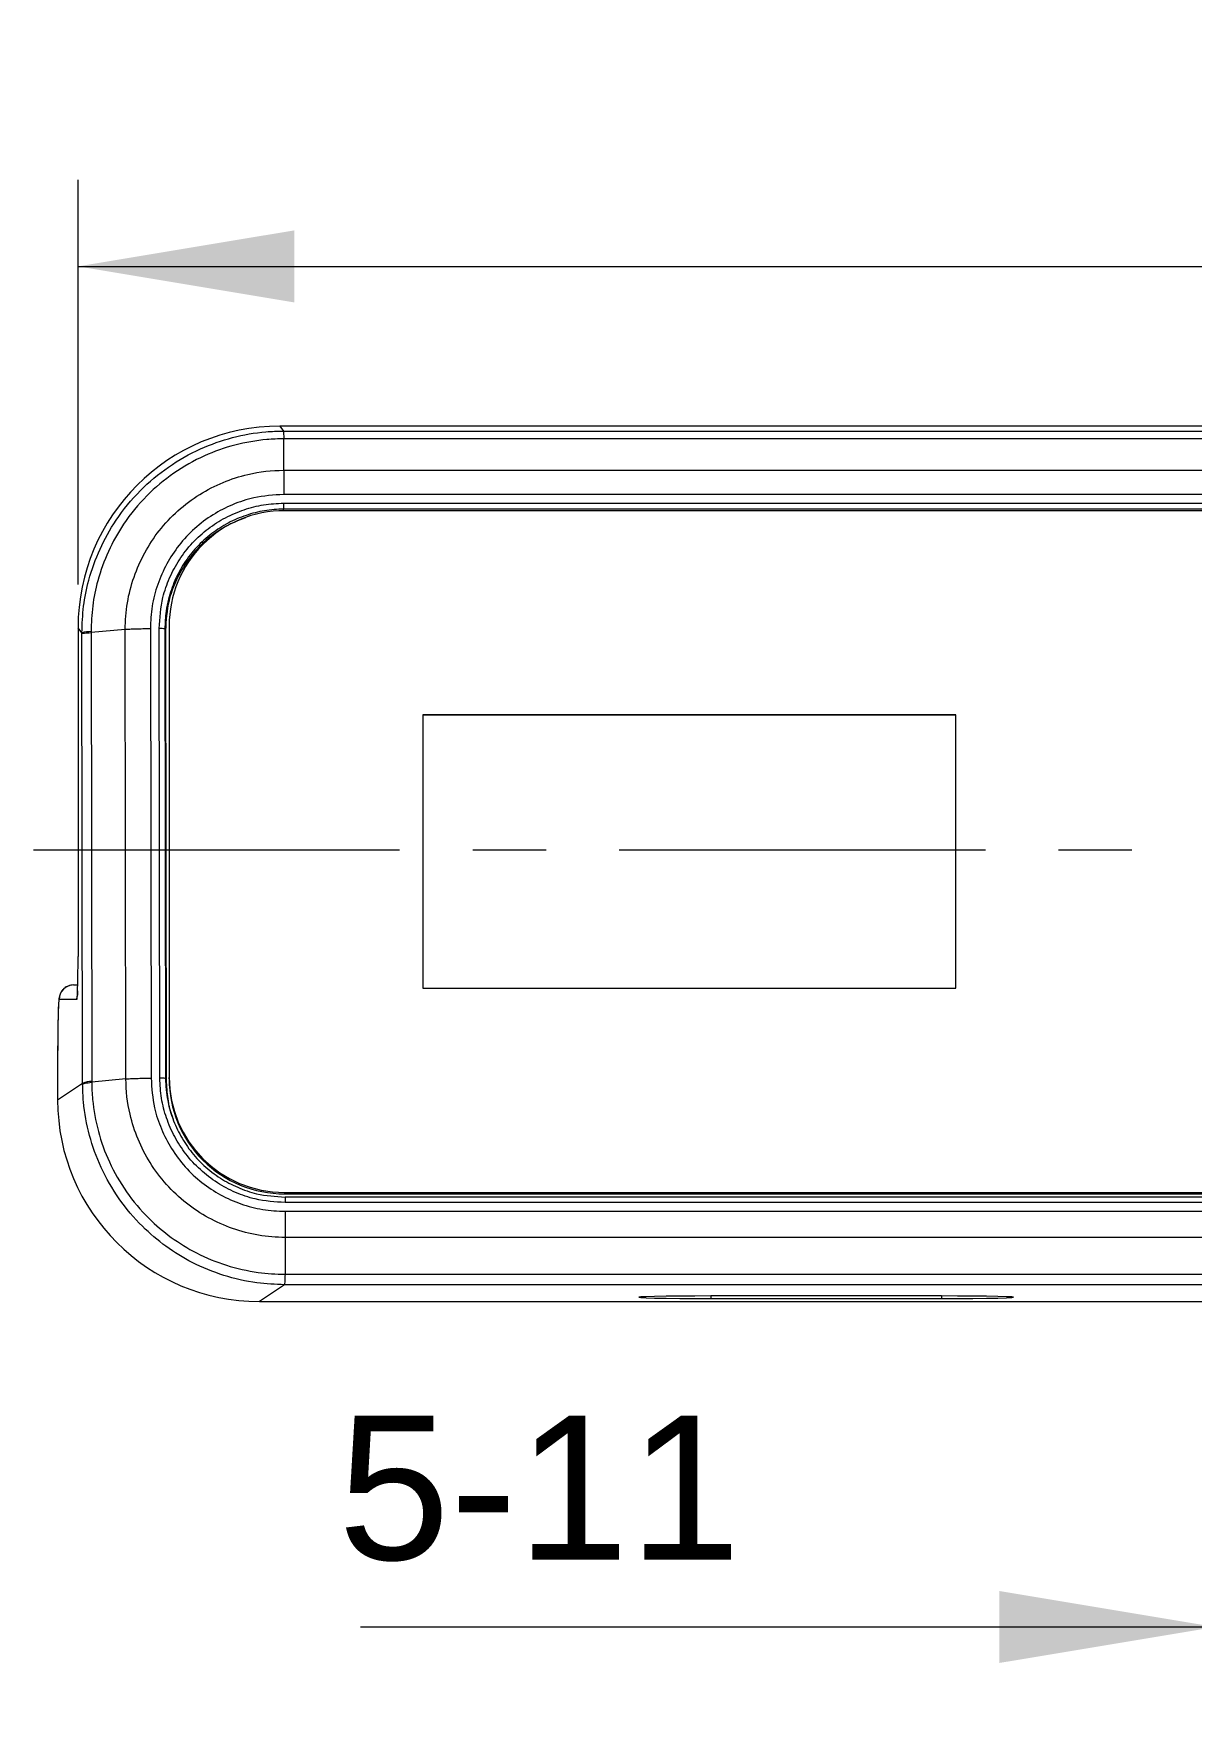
# Model space of a CAD drawing. Header units: millimetres. Extents: x -297 to 297, y -210 to 210.
# Drawn here: x -96.1 to -55.9, y -77.6 to -19.2 of the extents above; entities that cross this region are included whole.
import ezdxf

# ---------------------------------------------------------------- set-up
doc = ezdxf.new("R2010")
doc.units = ezdxf.units.MM
doc.linetypes.add('CENTERX2', pattern=[20.32, 12.7, -2.54, 2.54, -2.54])
doc.layers.get('0').update_dxf_attribs({"lineweight": 20})
doc.styles.add('标准', font='')
doc.styles.get('标准').set_extended_font_data('arial')
doc.dimstyles.new('标准', dxfattribs={"dimscale": 1.5, "dimtxt": 3.333333, "dimasz": 5, "dimexe": 2, "dimexo": 1, "dimgap": 1.5, "dimtad": 1, "dimdec": 1, "dimdsep": 46, "dimtxsty": '标准', "dimcen": 2.5, "dimdle": 10, "dimclrd": 256, "dimclre": 256, "dimclrt": 7, "dimadec": 0, "dimazin": 0, "dimtfac": 0.714286, "dimtdec": 1, "dimtmove": 0, "dimatfit": 3, "dimfxl": 0, "dimtolj": 1, "dimarcsym": 0})

# ---------------------------------------------------------------- blocks, each defined once
blk = doc.blocks.new('*X4')
at = {"lineweight": 0}
for points in [[(-94.551, -27.323), (-87.051, -26.073), (-87.051, -28.573)], [(25.37, -27.323), (17.87, -26.073), (17.87, -28.573)]]:
    blk.add_hatch(color=256, dxfattribs=at).paths.add_polyline_path(points, flags=0)
at = {"linetype": 'Continuous', "lineweight": 0}
for p, q in [((-94.551, -38.368), (-94.551, -24.323)), ((25.37, -38.368), (25.37, -24.323))]:
    blk.add_line(p, q, dxfattribs=at)
at = {"lineweight": 0}
blk.add_line((-94.551, -27.323), (25.37, -27.323), dxfattribs=at)
at = {"color": 7, "linetype": 'Continuous', "lineweight": 0, "insert": (-32.462, -22.522), "char_height": 5, "width": 21.1128, "attachment_point": 5, "style": '标准'}
blk.add_mtext('120', dxfattribs=at)
blk = doc.blocks.new('*X5')
at = {"lineweight": 0}
for points in [[(-55.091, -74.561), (-62.591, -73.311), (-62.591, -75.811)], [(-44.091, -74.561), (-36.591, -73.311), (-36.591, -75.811)]]:
    blk.add_hatch(color=256, dxfattribs=at).paths.add_polyline_path(points, flags=0)
at = {"linetype": 'Continuous', "lineweight": 0}
for p, q in [((-55.091, -53.128), (-55.091, -77.561)), ((-44.091, -53.128), (-44.091, -77.561))]:
    blk.add_line(p, q, dxfattribs=at)
at = {"lineweight": 0}
blk.add_line((-84.745, -74.561), (-29.091, -74.561), dxfattribs=at)
at = {"color": 7, "linetype": 'Continuous', "lineweight": 0, "insert": (-78.544, -69.76), "char_height": 5, "width": 24.80183, "attachment_point": 5, "style": '标准'}
blk.add_mtext('5-11', dxfattribs=at)

msp = doc.modelspace()

# ---------------------------------------------------------------- linework, layer by layer
at = {"color": 7, "linetype": 'Continuous', "lineweight": 15}
for p, q in [((18.372, -32.869), (-87.553, -32.869)), ((-87.553, -32.87), (-87.553, -32.869)), ((-87.553, -32.87), (-87.426, -33.039)), ((18.372, -32.87), (-87.553, -32.87)), ((-87.426, -33.039), (18.245, -33.039)), ((-87.412, -34.402), (-87.412, -33.31)), ((18.231, -33.31), (-87.412, -33.31)), ((-87.412, -34.402), (18.231, -34.402)), ((-87.417, -35.543), (18.234, -35.543)), ((18.235, -35.24), (-87.416, -35.24)), ((18.235, -35.753), (-87.418, -35.753)), ((18.209, -35.805), (-87.391, -35.805)), ((-94.551, -39.867), (-94.551, -51.283)), ((-94.551, -39.867), (-94.551, -51.283)), ((-94.417, -40.046), (-94.551, -39.867)), ((-94.551, -39.867), (-94.551, -39.867)), ((-94.392, -55.686), (-94.417, -40.068)), ((-92.913, -39.926), (-94.099, -40.039)), ((-94.099, -40.004), (-94.099, -40.039)), ((-94.099, -40.039), (-94.075, -55.625)), ((-92.888, -55.534), (-92.913, -39.926)), ((-92.04, -39.897), (-92.015, -55.508)), ((-91.712, -55.508), (-91.737, -39.897)), ((-91.537, -39.907), (-91.512, -55.519)), ((-91.519, -39.959), (-91.495, -55.571)), ((-91.391, -39.799), (-91.391, -55.478)), ((-64.091, -42.895), (-82.591, -42.895)), ((-82.591, -42.895), (-82.591, -52.382)), ((-64.091, -42.905), (-82.591, -42.905)), ((-64.091, -52.382), (-64.091, -42.895)), ((-94.706, -52.27), (-94.561, -52.27)), ((-82.591, -52.382), (-64.091, -52.382)), ((-94.59, -52.77), (-95.206, -52.77)), ((-95.258, -54.752), (-95.258, -56.263)), ((-95.258, -54.752), (-95.258, -56.263)), ((-95.258, -54.752), (-95.258, -54.752)), ((-95.258, -56.263), (-94.392, -55.686)), ((-92.888, -55.534), (-94.074, -55.647)), ((-91.495, -55.571), (-91.512, -55.519)), ((-91.391, -55.53), (-91.391, -55.478)), ((-95.258, -56.263), (-95.258, -56.263)), ((-87.391, -59.472), (18.209, -59.472)), ((-87.391, -59.472), (-87.391, -59.524)), ((-87.391, -59.524), (18.209, -59.524)), ((18.195, -59.637), (-87.37, -59.637)), ((18.195, -59.826), (-87.37, -59.826)), ((-87.37, -60.129), (18.193, -60.129)), ((-87.37, -60.129), (-87.37, -61.035)), ((18.189, -61.035), (-87.37, -61.035)), ((-87.37, -61.035), (-87.37, -62.313)), ((-87.37, -62.313), (18.189, -62.313)), ((-87.388, -62.679), (-88.26, -63.261)), ((18.207, -62.679), (-87.388, -62.679)), ((-88.26, -63.261), (19.079, -63.261)), ((-64.591, -63.069), (-72.591, -63.069)), ((-72.591, -63.156), (-64.591, -63.156))]:
    msp.add_line(p, q, dxfattribs=at)
at = {"color": 7, "linetype": 'CENTERX2', "lineweight": 0}
msp.add_line((-96.092, -47.583), (27.27, -47.583), dxfattribs=at)
at = {"color": 8, "linetype": 'Continuous', "lineweight": 15}
for p, q in [((-94.551, -51.283), (-94.551, -51.283)), ((-72.591, -63.069), (-72.591, -63.156)), ((-64.591, -63.069), (-64.591, -63.156))]:
    msp.add_line(p, q, dxfattribs=at)
at = {"color": 7, "linetype": 'Continuous', "lineweight": 15}
for points in [[(-87.417, -35.543), (-87.417, -35.582), (-87.418, -35.62), (-87.418, -35.655), (-87.418, -35.686), (-87.418, -35.713), (-87.418, -35.733), (-87.418, -35.747), (-87.418, -35.753)], [(-87.418, -35.823), (-87.418, -35.795), (-87.418, -35.753)], [(-91.519, -39.959), (-91.527, -39.938), (-91.537, -39.907)], [(-72.591, -63.069), (-73.147, -63.07), (-73.675, -63.073), (-74.149, -63.078), (-74.545, -63.085), (-74.843, -63.093), (-75.028, -63.103), (-75.091, -63.112), (-75.028, -63.122), (-74.843, -63.131), (-74.545, -63.14), (-74.149, -63.147), (-73.675, -63.152), (-73.147, -63.155), (-72.591, -63.156)], [(-64.591, -63.156), (-64.034, -63.155), (-63.506, -63.152), (-63.032, -63.147), (-62.636, -63.14), (-62.338, -63.131), (-62.153, -63.122), (-62.091, -63.112), (-62.153, -63.103), (-62.338, -63.093), (-62.636, -63.085), (-63.032, -63.078), (-63.506, -63.073), (-64.034, -63.07), (-64.591, -63.069)]]:
    msp.add_lwpolyline(points, dxfattribs=at)
at = {"color": 8, "linetype": 'Continuous', "lineweight": 15}
msp.add_lwpolyline([(-94.59, -52.77), (-94.58, -52.672), (-94.58, -52.671)], dxfattribs=at)
at = {"color": 7, "linetype": 'Continuous', "lineweight": 15}
for centre, radius, start, end in [((-87.393, -39.802), 3.997, 89.95917, 179.96225), ((-94.115, -41.109), 1.106, 89.19879, 105.85816), ((-91.687, -40.899), 1.003, 81.42061, 92.8735), ((-94.706, -52.77), 0.5, 90.00947, 180.02314), ((-94.087, -56.418), 0.793, 89.11449, 112.62894), ((-91.665, -56.511), 1.004, 81.24733, 92.69492), ((-87.393, -55.475), 3.997, 180.04097, 270.03761), ((-87.393, -55.527), 3.997, 180.03775, 270.04084)]:
    msp.add_arc(centre, radius, start, end, dxfattribs=at)
at = {"color": 8, "linetype": 'Continuous', "lineweight": 15}
msp.add_arc((-77.409, -59.73), 9.961, 179.46504, 180.55523, dxfattribs=at)
at = {"color": 7, "linetype": 'Continuous', "lineweight": 15}
for centre, major_axis, ratio, start_param, end_param in [((-87.549, -39.871), (5.182, -4.712), 0.999426, 2.309071, 3.879182), ((-94.59, -51.27), (0, 1.5), 0.026185, 3.754738, 4.703656), ((-95.206, -54.77), (0, 2), 0.026185, 0, 1.562064), ((-87.17, -55.535), (6.947, 2.049), 0.963195, 2.866081, 2.870853), ((-88.256, -56.259), (5.041, 4.863), 0.999396, 2.374564, 3.944675)]:
    msp.add_ellipse(centre, major_axis=major_axis, ratio=ratio, start_param=start_param, end_param=end_param, dxfattribs=at)
at = {"color": 8, "linetype": 'Continuous', "lineweight": 15}
msp.add_ellipse((-94.59, -51.27), major_axis=(0, 1.5), ratio=0.026185, start_param=3.141587, end_param=3.754738, dxfattribs=at)
at = {"color": 7, "linetype": 'Continuous', "lineweight": 15}
for points, knots in [([(-94.417, -40.046), (-94.405, -39.737), (-94.382, -39.121), (-94.18, -38.14), (-93.817, -37.127), (-93.227, -36.067), (-92.43, -35.093), (-91.432, -34.257), (-90.345, -33.638), (-89.198, -33.237), (-88.222, -33.06), (-87.628, -33.045), (-87.426, -33.039)], [0, 0, 0, 0, 178.207259, 356.416406, 577.335736, 798.252143, 1054.77108, 1301.202651, 1547.624932, 1774.36899, 2001.119376, 2117.907446, 2117.907446, 2117.907446, 2117.907446]), ([(-87.426, -33.039), (-87.424, -33.056), (-87.419, -33.089), (-87.414, -33.236), (-87.412, -33.31)], [0, 0, 0, 0, 238.277567, 476.556307, 476.556307, 476.556307, 476.556307]), ([(-87.412, -33.31), (-87.412, -33.31), (-87.609, -33.31), (-88.18, -33.335), (-89.116, -33.498), (-90.211, -33.882), (-91.248, -34.473), (-92.201, -35.271), (-92.962, -36.2), (-93.523, -37.208), (-93.87, -38.171), (-94.065, -39.111), (-94.088, -39.706), (-94.099, -40.004)], [0, 0, 0, 0, 0.011821, 117.292755, 339.910767, 562.514771, 804.222138, 1045.950593, 1299.117272, 1514.322578, 1729.532435, 1906.553729, 2083.574939, 2083.574939, 2083.574939, 2083.574939]), ([(-92.913, -39.926), (-92.913, -39.926), (-92.913, -39.617), (-92.864, -38.999), (-92.632, -38.101), (-92.257, -37.256), (-91.747, -36.475), (-91.102, -35.789), (-90.351, -35.225), (-89.528, -34.802), (-88.552, -34.484), (-87.829, -34.402), (-87.412, -34.402), (-87.412, -34.402)], [0, 0, 0, 0, 0.013197, 203.107625, 406.27157, 607.915372, 809.536363, 1017.237077, 1224.967252, 1424.147971, 1623.314779, 1897.69322, 1897.706289, 1897.706289, 1897.706289, 1897.706289]), ([(-87.412, -34.402), (-87.412, -34.447), (-87.413, -34.538), (-87.414, -34.743), (-87.415, -34.98), (-87.415, -35.154), (-87.416, -35.24)], [0, 0, 0, 0, 210.957186, 421.915358, 632.872686, 843.830643, 843.830643, 843.830643, 843.830643]), ([(-87.416, -35.24), (-87.766, -35.263), (-88.372, -35.302), (-89.194, -35.579), (-89.888, -35.933), (-90.519, -36.409), (-91.061, -36.987), (-91.491, -37.645), (-91.805, -38.359), (-92.006, -39.117), (-92.029, -39.637), (-92.04, -39.897)], [0, 0, 0, 0, 268.252323, 464.584608, 660.932502, 864.737191, 1068.504926, 1267.312309, 1466.145678, 1666.066909, 1865.923618, 1865.923618, 1865.923618, 1865.923618]), ([(-91.737, -39.897), (-91.713, -39.533), (-91.673, -38.93), (-91.388, -38.133), (-91.048, -37.492), (-90.596, -36.912), (-90.054, -36.419), (-89.445, -36.033), (-88.796, -35.754), (-88.114, -35.576), (-87.65, -35.554), (-87.417, -35.543)], [0, 0, 0, 0, 299.026653, 495.557686, 692.091193, 895.105803, 1098.096273, 1292.331592, 1486.584589, 1677.757205, 1868.843106, 1868.843106, 1868.843106, 1868.843106]), ([(-87.418, -35.753), (-87.418, -35.753), (-87.639, -35.753), (-88.082, -35.789), (-88.732, -35.953), (-89.351, -36.22), (-89.932, -36.589), (-90.449, -37.059), (-90.879, -37.612), (-91.206, -38.223), (-91.401, -38.791), (-91.518, -39.356), (-91.53, -39.703), (-91.537, -39.907)], [0, 0, 0, 0, 0.022941, 226.904106, 453.894632, 685.011337, 916.105127, 1157.270309, 1398.466291, 1632.410453, 1866.352049, 2013.206892, 2222.715821, 2222.715821, 2222.715821, 2222.715821]), ([(-88.738, -36.047), (-88.939, -36.126), (-89.349, -36.286), (-89.918, -36.655), (-90.434, -37.121), (-90.863, -37.672), (-91.186, -38.28), (-91.458, -39.038), (-91.496, -39.612), (-91.519, -39.959)], [0, 0, 0, 0, 185.683852, 378.104099, 579.681793, 781.2854, 976.11024, 1170.932669, 1469.093657, 1469.093657, 1469.093657, 1469.093657]), ([(-94.417, -40.068), (-94.399, -40.063), (-94.364, -40.052), (-94.187, -40.043), (-94.099, -40.039)], [0, 0, 0, 0, 255.412962, 510.823284, 510.823284, 510.823284, 510.823284]), ([(-92.913, -39.926), (-92.864, -39.922), (-92.766, -39.914), (-92.551, -39.905), (-92.306, -39.899), (-92.129, -39.898), (-92.04, -39.897)], [0, 0, 0, 0, 222.45797, 444.912236, 667.370046, 889.827105, 889.827105, 889.827105, 889.827105]), ([(-94.706, -52.27), (-94.771, -52.277), (-94.885, -52.29), (-95.019, -52.372), (-95.107, -52.462), (-95.159, -52.55), (-95.187, -52.621), (-95.201, -52.675), (-95.211, -52.732), (-95.221, -52.82), (-95.231, -52.978), (-95.241, -53.256), (-95.249, -53.593), (-95.255, -53.992), (-95.258, -54.387), (-95.258, -54.644), (-95.258, -54.752)], [0, 0, 0, 0, 152.823175, 269.998519, 368.736882, 453.299822, 523.016483, 585.926415, 669.98932, 845.189834, 1243.978442, 1585.977205, 1946.331597, 2301.735874, 2655.465291, 2910.960993, 2910.960993, 2910.960993, 2910.960993]), ([(-94.567, -52.473), (-94.569, -52.526), (-94.573, -52.618), (-94.578, -52.677), (-94.578, -52.671), (-94.577, -52.67)], [0, 0, 0, 0, 366.14697, 644.849354, 723.62192, 723.62192, 723.62192, 723.62192]), ([(-94.392, -55.72), (-94.374, -55.707), (-94.339, -55.682), (-94.162, -55.658), (-94.074, -55.647)], [0, 0, 0, 0, 255.804012, 511.608701, 511.608701, 511.608701, 511.608701]), ([(-87.388, -62.679), (-87.707, -62.666), (-88.42, -62.638), (-89.503, -62.383), (-90.568, -61.951), (-91.515, -61.366), (-92.383, -60.631), (-93.156, -59.712), (-93.774, -58.641), (-94.182, -57.501), (-94.366, -56.521), (-94.385, -55.924), (-94.392, -55.72)], [0, 0, 0, 0, 184.285086, 411.569993, 638.855369, 845.455661, 1052.055797, 1293.839517, 1535.623185, 1763.025613, 1990.428993, 2108.514128, 2108.514128, 2108.514128, 2108.514128]), ([(-94.074, -55.647), (-94.074, -55.647), (-94.074, -55.846), (-94.045, -56.422), (-93.876, -57.362), (-93.486, -58.45), (-92.897, -59.473), (-92.16, -60.351), (-91.331, -61.055), (-90.426, -61.614), (-89.411, -62.03), (-88.371, -62.266), (-87.682, -62.313), (-87.37, -62.313), (-87.37, -62.313)], [0, 0, 0, 0, 0.012112, 121.670831, 350.364623, 579.052031, 822.200012, 1065.35418, 1273.487482, 1481.618422, 1709.722072, 1937.828876, 2127.879888, 2127.891976, 2127.891976, 2127.891976, 2127.891976]), ([(-92.888, -55.534), (-92.839, -55.53), (-92.741, -55.523), (-92.526, -55.515), (-92.281, -55.509), (-92.104, -55.509), (-92.015, -55.508)], [0, 0, 0, 0, 223.215649, 446.434289, 669.652534, 892.869528, 892.869528, 892.869528, 892.869528]), ([(-87.37, -61.035), (-87.37, -61.035), (-87.678, -61.035), (-88.297, -60.983), (-89.194, -60.75), (-90.037, -60.373), (-90.816, -59.861), (-91.502, -59.215), (-92.066, -58.464), (-92.489, -57.638), (-92.805, -56.665), (-92.888, -55.946), (-92.888, -55.534), (-92.888, -55.534)], [0, 0, 0, 0, 0.013042, 202.447265, 404.95486, 605.780803, 806.589302, 1013.899507, 1221.243673, 1420.916847, 1620.576872, 1891.410894, 1891.423961, 1891.423961, 1891.423961, 1891.423961]), ([(-92.015, -55.508), (-91.992, -55.854), (-91.952, -56.456), (-91.676, -57.275), (-91.321, -57.97), (-90.846, -58.602), (-90.27, -59.144), (-89.614, -59.574), (-88.903, -59.889), (-88.148, -60.092), (-87.629, -60.117), (-87.37, -60.129)], [0, 0, 0, 0, 269.856833, 470.433385, 671.025985, 878.24003, 1085.412509, 1286.972186, 1488.555253, 1691.10945, 1893.58919, 1893.58919, 1893.58919, 1893.58919]), ([(-87.37, -59.826), (-87.717, -59.803), (-88.305, -59.763), (-89.09, -59.488), (-89.736, -59.15), (-90.322, -58.699), (-90.821, -58.156), (-91.213, -57.545), (-91.495, -56.894), (-91.677, -56.209), (-91.7, -55.742), (-91.712, -55.508)], [0, 0, 0, 0, 286.701684, 484.95995, 683.232442, 888.574642, 1093.892246, 1290.46757, 1487.062056, 1680.469501, 1873.789365, 1873.789365, 1873.789365, 1873.789365]), ([(-91.512, -55.519), (-91.512, -55.519), (-91.512, -55.775), (-91.468, -56.221), (-91.293, -56.868), (-91.037, -57.458), (-90.665, -58.038), (-90.19, -58.56), (-89.633, -58.987), (-89.014, -59.313), (-88.265, -59.576), (-87.701, -59.614), (-87.37, -59.637)], [0, 0, 0, 0, 0.017465, 223.74643, 387.580403, 582.423548, 782.420311, 985.130069, 1194.223252, 1390.678339, 1592.432921, 1879.983909, 1879.983909, 1879.983909, 1879.983909]), ([(-91.495, -55.571), (-91.482, -55.789), (-91.457, -56.23), (-91.359, -56.684), (-91.262, -56.903), (-91.256, -56.917)], [0, 0, 0, 0, 337.063356, 683.694027, 707.396909, 707.396909, 707.396909, 707.396909]), ([(-87.37, -62.313), (-87.373, -62.416), (-87.379, -62.622), (-87.385, -62.66), (-87.388, -62.679)], [0, 0, 0, 0, 243.485763, 486.970974, 486.970974, 486.970974, 486.970974])]:
    msp.add_open_spline(points, degree=3, knots=knots, dxfattribs=at)

# ---------------------------------------------------------------- dimensions: what is measured, and where the dimension line sits
at = {"color": 7, "linetype": 'Continuous', "lineweight": 0}
for base, p1, p2, text, picture, middle in [((25.37, -27.323), (-94.551, -39.868), (25.37, -39.868), '120', '*X4', (-32.462, -22.522)), ((-44.091, -74.561), (-55.091, -51.628), (-44.091, -51.628), '5-<>', '*X5', (-78.544, -69.76))]:
    dim = msp.add_linear_dim(base=base, p1=p1, p2=p2, text=text, dimstyle='标准', override={"dimsah": 1, "dimtzin": 0}, dxfattribs=at)
    dim.commit()
    dim.dimension.update_dxf_attribs({"geometry": picture, "text_midpoint": middle, "dimtype": 160})

doc.saveas('drawing.dxf')
